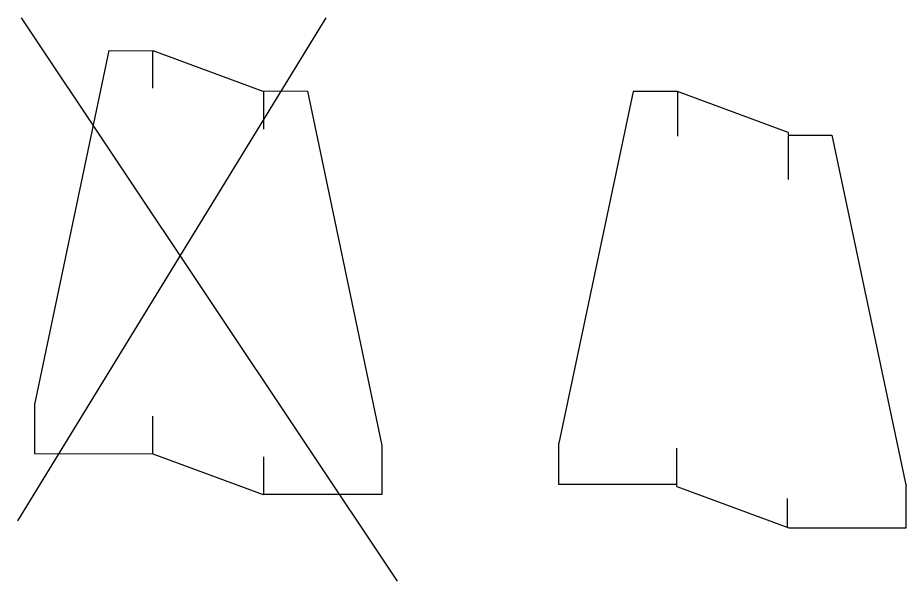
# Model space of a CAD drawing. Header units: millimetres. Extents: x 0 to 1542, y -55 to 420.
# Drawn here: x 832 to 1542, y -55 to 395 of the extents above; entities that cross this region are included whole.
import ezdxf

# ---------------------------------------------------------------- set-up
doc = ezdxf.new("R2010")
doc.units = ezdxf.units.MM
doc.layers.add('MARCADO', color=6, linetype='Continuous')

msp = doc.modelspace()

# ---------------------------------------------------------------- linework, layer by layer
for p, q in [((832.1494, -6.847), (1078.4821, 394.9169)), ((834.9808, 394.9169), (1135.1104, -54.9455)), ((1323.6907, 335.953), (1264.1907, 55.3717)), ((1358.9907, 335.953), (1323.6907, 335.953)), ((1447.3907, 301.173), (1482.2907, 301.173)), ((1482.2907, 301.173), (1541.7907, 20.5917)), ((1264.1907, 22.3717), (1264.1907, 55.3717)), ((1358.5907, 22.3717), (1264.1907, 22.3717)), ((1358.5907, 20.6973), (1358.5907, 22.3717)), ((1541.7907, -12.4083), (1541.7907, 20.5917)), ((1448.0651, -12.4083), (1541.7907, -12.4083))]:
    msp.add_line(p, q)
at = {"color": 7, "linetype": 'Continuous', "lineweight": 25}
for p, q in [((904.8745, 368.8788), (845.4658, 86.1718)), ((904.8745, 368.8788), (940.1651, 368.6007)), ((1028.162, 336.0418), (940.1651, 368.6007)), ((1063.5025, 336.2285), (1028.162, 336.0418)), ((1063.5025, 336.2285), (1122.9112, 53.5216)), ((1447.3907, 303.245), (1358.9907, 335.953)), ((1447.3907, 303.245), (1447.3907, 301.173)), ((845.4658, 86.1718), (845.4658, 47.0775)), ((1122.9112, 53.5216), (1122.9112, 14.4273)), ((845.4658, 47.0775), (940.1595, 46.8015)), ((940.1595, 46.8015), (1028.1585, 14.2419)), ((1122.9112, 14.4273), (1028.1585, 14.2419)), ((1358.5907, 20.6973), (1448.0651, -12.4083))]:
    msp.add_line(p, q, dxfattribs=at)
at = {"layer": 'MARCADO'}
for p, q in [((939.7564, 368.6039), (939.7564, 338.6039)), ((1028.5564, 306.0439), (1028.5564, 336.0439)), ((1358.9907, 335.953), (1358.9907, 300.4183)), ((1447.3907, 300.3502), (1447.3907, 265.8997)), ((939.7564, 76.8027), (939.7564, 46.8027)), ((1358.5907, 22.3717), (1358.5907, 51.3149)), ((1028.5564, 14.2427), (1028.5564, 44.2427)), ((1446.9907, -12.0107), (1446.9907, 11.2))]:
    msp.add_line(p, q, dxfattribs=at)

doc.saveas('drawing.dxf')
